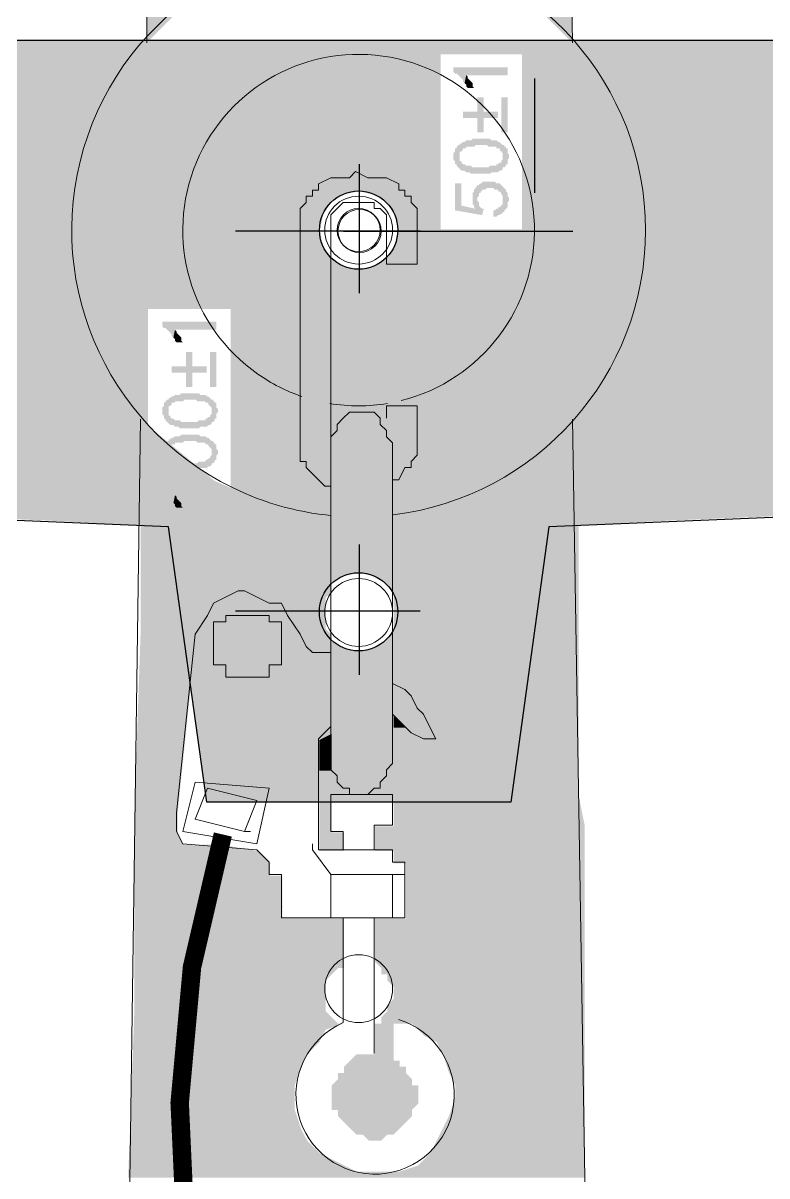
# Model space of a CAD drawing. Header units: millimetres. Extents: x 3949 to 6037, y -1956 to 1273.
# Drawn here: x 4833.43 to 4839.31, y -1426.52 to -1417.4 of the extents above; entities that cross this region are included whole.
import ezdxf

# ---------------------------------------------------------------- set-up
doc = ezdxf.new("R2010")
doc.units = ezdxf.units.MM
doc.layers.add('PADRÃO DE ENTRADA', color=7, linetype='Continuous', lineweight=0)

msp = doc.modelspace()

# ---------------------------------------------------------------- hatches: boundary and pattern name
at = {"layer": 'PADRÃO DE ENTRADA', "transparency": 33554559}
for points in [[(4836.8328, -1417.7482), (4836.8328, -1417.786), (4836.8454, -1417.7986), (4836.858, -1417.7986), (4836.8706, -1417.8112), (4836.8706, -1417.8112), (4836.8832, -1417.8237), (4836.8958, -1417.8363), (4836.8958, -1417.8363), (4836.9084, -1417.8489), (4836.9084, -1417.8615), (4836.921, -1417.8741), (4836.921, -1417.8741), (4836.9336, -1417.8112), (4837.2609, -1417.8112), (4837.2609, -1417.7482)], [(4836.921, -1417.8741), (4836.9336, -1417.8867), (4836.9336, -1417.8993), (4836.9462, -1417.9119), (4836.9965, -1417.9119), (4836.9965, -1417.9119), (4836.9839, -1417.8993), (4836.9839, -1417.8741), (4836.9713, -1417.8615), (4836.9713, -1417.8615), (4836.9588, -1417.8489), (4836.9588, -1417.8489), (4836.9462, -1417.8363), (4836.9462, -1417.8237), (4836.9336, -1417.8112), (4836.9336, -1417.8112)], [(4836.9084, -1418.1007), (4836.9084, -1418.1511), (4837.0217, -1418.1511), (4837.0217, -1418.2644), (4837.0721, -1418.2644), (4837.0721, -1418.1511), (4837.1854, -1418.1511), (4837.1854, -1418.1007), (4837.0721, -1418.1007), (4837.0721, -1417.9874), (4837.0217, -1417.9874), (4837.0217, -1418.1007)], [(4836.8328, -1418.4533), (4836.8328, -1418.4784), (4836.8454, -1418.491), (4836.8454, -1418.5162), (4836.858, -1418.5162), (4836.858, -1418.5288), (4836.8706, -1418.5414), (4836.8832, -1418.554), (4836.8832, -1418.4155), (4836.8958, -1418.4155), (4836.9084, -1418.4029), (4836.9084, -1418.3903), (4836.9336, -1418.3903), (4836.9336, -1418.3777), (4836.9965, -1418.3777), (4837.0091, -1418.3651), (4837.0972, -1418.3651), (4837.1098, -1418.3777), (4837.1728, -1418.3777), (4837.1728, -1418.3903), (4837.1854, -1418.3903), (4837.198, -1418.3903), (4837.198, -1418.4029), (4837.2106, -1418.4155), (4837.2231, -1418.4281), (4837.2231, -1418.4533), (4837.2231, -1418.3651), (4837.2106, -1418.3525), (4837.2106, -1418.3525), (4837.198, -1418.3399), (4837.1854, -1418.3399), (4837.1728, -1418.3274), (4837.135, -1418.3274), (4837.135, -1418.3274), (4837.1224, -1418.3148), (4837.0469, -1418.3148), (4836.9839, -1418.3148), (4836.9713, -1418.3274), (4836.9462, -1418.3274), (4836.9336, -1418.3274), (4836.921, -1418.3399), (4836.9084, -1418.3399), (4836.8958, -1418.3525), (4836.8832, -1418.3525), (4836.8832, -1418.3651), (4836.8706, -1418.3651), (4836.858, -1418.3777), (4836.858, -1418.3903), (4836.8454, -1418.3903), (4836.8454, -1418.4155), (4836.8328, -1418.4281), (4836.8328, -1418.4407)], [(4836.8832, -1418.554), (4836.8832, -1418.554), (4836.8958, -1418.5666), (4836.921, -1418.5666), (4836.9336, -1418.5792), (4836.9588, -1418.5792), (4836.9588, -1418.5792), (4836.9713, -1418.5918), (4837.1224, -1418.5918), (4837.135, -1418.5792), (4837.1854, -1418.5792), (4837.198, -1418.5666), (4837.2106, -1418.5666), (4837.2231, -1418.554), (4837.2231, -1418.5414), (4837.2357, -1418.5414), (4837.2483, -1418.5288), (4837.2483, -1418.5162), (4837.2609, -1418.5162), (4837.2609, -1418.4784), (4837.2735, -1418.4659), (4837.2735, -1418.4407), (4837.2609, -1418.4281), (4837.2609, -1418.3903), (4837.2483, -1418.3903), (4837.2483, -1418.3777), (4837.2357, -1418.3777), (4837.2357, -1418.3651), (4837.2231, -1418.3651), (4837.2231, -1418.4784), (4837.2106, -1418.491), (4837.2106, -1418.5036), (4837.198, -1418.5036), (4837.1854, -1418.5162), (4837.1728, -1418.5162), (4837.1728, -1418.5288), (4837.1224, -1418.5288), (4837.1098, -1418.5414), (4837.0469, -1418.5414), (4836.9839, -1418.5414), (4836.9713, -1418.5288), (4836.9462, -1418.5288), (4836.9336, -1418.5288), (4836.921, -1418.5162), (4836.9084, -1418.5162), (4836.8958, -1418.5036), (4836.8958, -1418.491), (4836.8832, -1418.491), (4836.8832, -1418.4533)], [(4836.8454, -1418.6673), (4836.8454, -1418.8813), (4837.0595, -1418.9191), (4837.0721, -1418.8687), (4837.0595, -1418.8687), (4837.0469, -1418.8562), (4837.0469, -1418.8562), (4837.0343, -1418.8436), (4837.0343, -1418.8184), (4837.0217, -1418.8058), (4837.0217, -1418.6925), (4837.0091, -1418.6925), (4837.0091, -1418.8687), (4836.8958, -1418.8436), (4836.8958, -1418.6673)], [(4836.9839, -1418.7806), (4836.9839, -1418.831), (4836.9965, -1418.8436), (4836.9965, -1418.8562), (4837.0091, -1418.8687), (4837.0091, -1418.6925), (4837.0091, -1418.7051), (4836.9965, -1418.7177), (4836.9965, -1418.7302), (4836.9839, -1418.7428), (4836.9839, -1418.768)], [(4837.0217, -1418.6925), (4837.0217, -1418.7932), (4837.0217, -1418.7806), (4837.0343, -1418.768), (4837.0343, -1418.7428), (4837.0469, -1418.7428), (4837.0469, -1418.7302), (4837.0595, -1418.7302), (4837.0595, -1418.7177), (4837.0847, -1418.7177), (4837.0972, -1418.7051), (4837.1224, -1418.7051), (4837.1476, -1418.7051), (4837.1602, -1418.7177), (4837.1854, -1418.7177), (4837.1854, -1418.7302), (4837.198, -1418.7302), (4837.198, -1418.7302), (4837.2106, -1418.7428), (4837.2106, -1418.7554), (4837.2231, -1418.768), (4837.2231, -1418.7932), (4837.2231, -1418.6925), (4837.2106, -1418.6799), (4837.2106, -1418.6799), (4837.198, -1418.6673), (4837.1728, -1418.6673), (4837.1602, -1418.6547), (4837.1476, -1418.6547), (4837.0595, -1418.6547), (4837.0595, -1418.6673), (4837.0469, -1418.6673), (4837.0343, -1418.6799), (4837.0217, -1418.6799)], [(4837.1476, -1418.8813), (4837.1476, -1418.9317), (4837.1728, -1418.9317), (4837.1728, -1418.9317), (4837.1854, -1418.9191), (4837.198, -1418.9191), (4837.2106, -1418.9065), (4837.2231, -1418.9065), (4837.2231, -1418.8939), (4837.2357, -1418.8939), (4837.2357, -1418.8813), (4837.2483, -1418.8687), (4837.2483, -1418.8687), (4837.2609, -1418.8562), (4837.2609, -1418.8184), (4837.2735, -1418.8058), (4837.2735, -1418.7806), (4837.2609, -1418.768), (4837.2609, -1418.7428), (4837.2483, -1418.7302), (4837.2483, -1418.7177), (4837.2357, -1418.7051), (4837.2357, -1418.7051), (4837.2231, -1418.6925), (4837.2231, -1418.831), (4837.2106, -1418.8436), (4837.2106, -1418.8436), (4837.198, -1418.8562), (4837.1854, -1418.8562), (4837.1854, -1418.8687), (4837.1728, -1418.8687), (4837.1602, -1418.8813)], [(4834.5288, -1419.7627), (4834.5288, -1419.8004), (4834.5414, -1419.813), (4834.554, -1419.813), (4834.5666, -1419.8256), (4834.5666, -1419.8256), (4834.5792, -1419.8382), (4834.5918, -1419.8508), (4834.5918, -1419.8508), (4834.6044, -1419.8634), (4834.6044, -1419.876), (4834.617, -1419.8886), (4834.617, -1419.8886), (4834.6295, -1419.8256), (4834.9569, -1419.8256), (4834.9569, -1419.7627)], [(4834.617, -1419.8886), (4834.6295, -1419.9011), (4834.6295, -1419.9137), (4834.6421, -1419.9263), (4834.6925, -1419.9263), (4834.6925, -1419.9263), (4834.6799, -1419.9137), (4834.6799, -1419.8886), (4834.6673, -1419.876), (4834.6673, -1419.876), (4834.6547, -1419.8634), (4834.6547, -1419.8634), (4834.6421, -1419.8508), (4834.6421, -1419.8382), (4834.6295, -1419.8256), (4834.6295, -1419.8256)], [(4834.6044, -1420.1152), (4834.6044, -1420.1655), (4834.7177, -1420.1655), (4834.7177, -1420.2789), (4834.768, -1420.2789), (4834.768, -1420.1655), (4834.8813, -1420.1655), (4834.8813, -1420.1152), (4834.768, -1420.1152), (4834.768, -1420.0019), (4834.7177, -1420.0019), (4834.7177, -1420.1152)], [(4834.5288, -1420.4677), (4834.5288, -1420.4929), (4834.5414, -1420.5055), (4834.5414, -1420.5307), (4834.554, -1420.5307), (4834.554, -1420.5433), (4834.5666, -1420.5558), (4834.5792, -1420.5684), (4834.5792, -1420.4299), (4834.5918, -1420.4299), (4834.6044, -1420.4174), (4834.6044, -1420.4048), (4834.6295, -1420.4048), (4834.6295, -1420.3922), (4834.6925, -1420.3922), (4834.7051, -1420.3796), (4834.7932, -1420.3796), (4834.8058, -1420.3922), (4834.8688, -1420.3922), (4834.8688, -1420.4048), (4834.8813, -1420.4048), (4834.8939, -1420.4048), (4834.8939, -1420.4174), (4834.9065, -1420.4299), (4834.9191, -1420.4425), (4834.9191, -1420.4677), (4834.9191, -1420.3796), (4834.9065, -1420.367), (4834.9065, -1420.367), (4834.8939, -1420.3544), (4834.8813, -1420.3544), (4834.8688, -1420.3418), (4834.831, -1420.3418), (4834.831, -1420.3418), (4834.8184, -1420.3292), (4834.7429, -1420.3292), (4834.6799, -1420.3292), (4834.6673, -1420.3418), (4834.6421, -1420.3418), (4834.6295, -1420.3418), (4834.617, -1420.3544), (4834.6044, -1420.3544), (4834.5918, -1420.367), (4834.5792, -1420.367), (4834.5792, -1420.3796), (4834.5666, -1420.3796), (4834.554, -1420.3922), (4834.554, -1420.4048), (4834.5414, -1420.4048), (4834.5414, -1420.4299), (4834.5288, -1420.4425), (4834.5288, -1420.4551)], [(4834.5792, -1420.5684), (4834.5792, -1420.5684), (4834.5918, -1420.581), (4834.617, -1420.581), (4834.6295, -1420.5936), (4834.6547, -1420.5936), (4834.6547, -1420.5936), (4834.6673, -1420.6062), (4834.8184, -1420.6062), (4834.831, -1420.5936), (4834.8813, -1420.5936), (4834.8939, -1420.581), (4834.9065, -1420.581), (4834.9191, -1420.5684), (4834.9191, -1420.5558), (4834.9317, -1420.5558), (4834.9443, -1420.5433), (4834.9443, -1420.5307), (4834.9569, -1420.5307), (4834.9569, -1420.4929), (4834.9695, -1420.4803), (4834.9695, -1420.4551), (4834.9569, -1420.4425), (4834.9569, -1420.4048), (4834.9443, -1420.4048), (4834.9443, -1420.3922), (4834.9317, -1420.3922), (4834.9317, -1420.3796), (4834.9191, -1420.3796), (4834.9191, -1420.4929), (4834.9065, -1420.5055), (4834.9065, -1420.5181), (4834.8939, -1420.5181), (4834.8813, -1420.5307), (4834.8688, -1420.5307), (4834.8688, -1420.5433), (4834.8184, -1420.5433), (4834.8058, -1420.5558), (4834.7429, -1420.5558), (4834.6799, -1420.5558), (4834.6673, -1420.5433), (4834.6421, -1420.5433), (4834.6295, -1420.5433), (4834.617, -1420.5307), (4834.6044, -1420.5307), (4834.5918, -1420.5181), (4834.5918, -1420.5055), (4834.5792, -1420.5055), (4834.5792, -1420.4677)], [(4834.5288, -1420.7951), (4834.5288, -1420.8202), (4834.5414, -1420.8328), (4834.5414, -1420.858), (4834.554, -1420.858), (4834.554, -1420.8706), (4834.5666, -1420.8832), (4834.5792, -1420.8958), (4834.5792, -1420.7573), (4834.5918, -1420.7573), (4834.6044, -1420.7447), (4834.6044, -1420.7321), (4834.6295, -1420.7321), (4834.6295, -1420.7195), (4834.6925, -1420.7195), (4834.7051, -1420.7069), (4834.7932, -1420.7069), (4834.8058, -1420.7195), (4834.8688, -1420.7195), (4834.8688, -1420.7321), (4834.8813, -1420.7321), (4834.8939, -1420.7321), (4834.8939, -1420.7447), (4834.9065, -1420.7573), (4834.9191, -1420.7699), (4834.9191, -1420.7951), (4834.9191, -1420.7069), (4834.9065, -1420.6943), (4834.9065, -1420.6943), (4834.8939, -1420.6817), (4834.8813, -1420.6817), (4834.8688, -1420.6692), (4834.831, -1420.6692), (4834.831, -1420.6692), (4834.8184, -1420.6566), (4834.7429, -1420.6566), (4834.6799, -1420.6566), (4834.6673, -1420.6692), (4834.6421, -1420.6692), (4834.6295, -1420.6692), (4834.617, -1420.6817), (4834.6044, -1420.6817), (4834.5918, -1420.6943), (4834.5792, -1420.6943), (4834.5792, -1420.7069), (4834.5666, -1420.7069), (4834.554, -1420.7195), (4834.554, -1420.7321), (4834.5414, -1420.7321), (4834.5414, -1420.7573), (4834.5288, -1420.7699), (4834.5288, -1420.7825)], [(4834.5792, -1420.8958), (4834.5792, -1420.8958), (4834.5918, -1420.9084), (4834.617, -1420.9084), (4834.6295, -1420.921), (4834.6547, -1420.921), (4834.6547, -1420.921), (4834.6673, -1420.9336), (4834.8184, -1420.9336), (4834.831, -1420.921), (4834.8813, -1420.921), (4834.8939, -1420.9084), (4834.9065, -1420.9084), (4834.9191, -1420.8958), (4834.9191, -1420.8832), (4834.9317, -1420.8832), (4834.9443, -1420.8706), (4834.9443, -1420.858), (4834.9569, -1420.858), (4834.9569, -1420.8202), (4834.9695, -1420.8077), (4834.9695, -1420.7825), (4834.9569, -1420.7699), (4834.9569, -1420.7321), (4834.9443, -1420.7321), (4834.9443, -1420.7195), (4834.9317, -1420.7195), (4834.9317, -1420.7069), (4834.9191, -1420.7069), (4834.9191, -1420.8202), (4834.9065, -1420.8328), (4834.9065, -1420.8454), (4834.8939, -1420.8454), (4834.8813, -1420.858), (4834.8688, -1420.858), (4834.8688, -1420.8706), (4834.8184, -1420.8706), (4834.8058, -1420.8832), (4834.7429, -1420.8832), (4834.6799, -1420.8832), (4834.6673, -1420.8706), (4834.6421, -1420.8706), (4834.6295, -1420.8706), (4834.617, -1420.858), (4834.6044, -1420.858), (4834.5918, -1420.8454), (4834.5918, -1420.8328), (4834.5792, -1420.8328), (4834.5792, -1420.7951)], [(4834.5288, -1421.072), (4834.5288, -1421.1098), (4834.5414, -1421.1224), (4834.554, -1421.1224), (4834.5666, -1421.135), (4834.5666, -1421.135), (4834.5792, -1421.1476), (4834.5918, -1421.1602), (4834.5918, -1421.1602), (4834.6044, -1421.1728), (4834.6044, -1421.1854), (4834.617, -1421.198), (4834.617, -1421.198), (4834.6295, -1421.135), (4834.9569, -1421.135), (4834.9569, -1421.072)], [(4834.617, -1421.198), (4834.6295, -1421.2105), (4834.6295, -1421.2231), (4834.6421, -1421.2357), (4834.6925, -1421.2357), (4834.6925, -1421.2357), (4834.6799, -1421.2231), (4834.6799, -1421.198), (4834.6673, -1421.1854), (4834.6673, -1421.1854), (4834.6547, -1421.1728), (4834.6547, -1421.1728), (4834.6421, -1421.1602), (4834.6421, -1421.1476), (4834.6295, -1421.135), (4834.6295, -1421.135)]]:
    msp.add_hatch(color=256, dxfattribs=at).paths.add_polyline_path(points)

# ---------------------------------------------------------------- linework, layer by layer
at = {"layer": 'PADRÃO DE ENTRADA', "lineweight": 5}
for points in [[(4834.4057, -1417.556), (4834.4057, -1414.5291), (4837.7255, -1414.5291), (4837.7743, -1417.556)], [(4835.8628, -1420.7706), (4835.8628, -1418.9154), (4835.9116, -1418.8666), (4835.9604, -1418.8178), (4836.0092, -1418.8178), (4836.0581, -1418.8178), (4836.1069, -1418.8178), (4836.1557, -1418.8178), (4836.2045, -1418.8178), (4836.2045, -1418.8666), (4836.2533, -1418.8666), (4836.3022, -1418.9154), (4836.3022, -1418.9642), (4836.3022, -1419.306), (4836.5463, -1419.306), (4836.5463, -1418.9154), (4836.5463, -1418.8666), (4836.4974, -1418.8178), (4836.4974, -1418.7689), (4836.4486, -1418.7689), (4836.4486, -1418.7201), (4836.3998, -1418.7201), (4836.3998, -1418.6713), (4836.3022, -1418.6225), (4836.2533, -1418.6225), (4836.1557, -1418.6225), (4836.0581, -1418.5737), (4836.0092, -1418.6225), (4835.9116, -1418.6225), (4835.8628, -1418.6225), (4835.7651, -1418.6713), (4835.7651, -1418.7201), (4835.7163, -1418.7201), (4835.7163, -1418.7689), (4835.6675, -1418.7689), (4835.6675, -1418.8178), (4835.6187, -1418.8666), (4835.6187, -1418.9154), (4835.6187, -1420.7706), (4835.6187, -1420.8194), (4835.6187, -1420.8682), (4835.6675, -1420.8682), (4835.6675, -1420.917), (4835.7163, -1420.9659), (4835.7651, -1421.0147), (4835.814, -1421.0635), (4835.8628, -1421.0635)], [(4836.351, -1421.0147), (4836.3998, -1421.0147), (4836.4486, -1420.917), (4836.4974, -1420.917), (4836.4974, -1420.8682), (4836.5463, -1420.8194), (4836.5463, -1420.7706), (4836.5463, -1420.4288), (4836.3022, -1420.4288), (4836.3022, -1420.5265)], [(4834.3569, -1420.534), (4834.0151, -1444.8466), (4833.8199, -1473.9925)], [(4837.7743, -1420.534), (4838.0184, -1435.4731), (4838.5555, -1474.1877), (4838.6043, -1477.3122)], [(4835.8628, -1422.3817), (4835.7651, -1422.3817), (4835.7163, -1422.3817), (4835.6675, -1422.3328), (4835.6187, -1422.2352), (4835.521, -1422.0887), (4835.4722, -1421.9911), (4835.3746, -1421.9911), (4835.1793, -1421.8935), (4835.1305, -1421.8935), (4834.9352, -1421.9911), (4834.8864, -1422.0887), (4834.7887, -1422.2352), (4834.6423, -1423.651), (4834.6423, -1423.6998), (4834.6423, -1423.7974), (4834.6911, -1423.8951), (4835.2769, -1423.9439), (4835.3746, -1424.0416), (4835.3746, -1424.1392), (4835.4722, -1424.1392), (4835.4722, -1424.3833), (4835.4722, -1424.4809), (4835.521, -1424.4809), (4836.2533, -1424.4809), (4836.351, -1424.4809), (4836.4486, -1424.4809), (4836.4486, -1424.3833), (4836.4486, -1424.2857), (4836.4486, -1424.1392), (4836.4486, -1424.0416), (4836.351, -1424.0416), (4836.351, -1423.9439), (4835.8628, -1423.9439), (4835.7651, -1423.9439), (4835.7651, -1423.8951), (4835.7651, -1423.2116), (4835.7651, -1423.1628), (4835.7651, -1423.0651), (4835.8628, -1422.9675)], [(4835.4722, -1422.2352), (4835.4722, -1422.2352)], [(4835.4722, -1422.2352), (4835.4722, -1422.2352)], [(4835.4722, -1422.3817), (4835.4722, -1422.3817)], [(4835.4722, -1422.3817), (4835.4722, -1422.3817)], [(4836.351, -1422.8699), (4836.4486, -1422.9675), (4836.4974, -1423.0163), (4836.5951, -1423.0651), (4836.6927, -1423.0651), (4836.6439, -1422.9675), (4836.5951, -1422.8699), (4836.5463, -1422.821), (4836.4974, -1422.7234), (4836.4486, -1422.6746), (4836.351, -1422.6258)], [(4835.2769, -1423.5533), (4835.2769, -1423.5533)], [(4836.2045, -1423.9439), (4836.2045, -1423.7486), (4836.351, -1423.7486), (4836.351, -1423.5045), (4835.8628, -1423.5045), (4835.8628, -1423.7974), (4835.9604, -1423.7974), (4835.9604, -1423.9439)], [(4835.2281, -1423.7974), (4835.1793, -1423.7974), (4835.2281, -1423.7974)], [(4834.6911, -1423.8951), (4834.6911, -1423.8951)], [(4834.6911, -1423.8951), (4834.6911, -1423.8951)], [(4834.6986, -1423.9026), (4834.6986, -1423.9026)], [(4834.6986, -1423.9026), (4834.6986, -1423.9026)], [(4836.4486, -1424.1392), (4835.8628, -1424.1392), (4835.7163, -1423.9439), (4835.7163, -1423.8951)], [(4835.2769, -1423.9439), (4835.2769, -1423.9439)], [(4835.2769, -1423.9439), (4835.2769, -1423.9439)], [(4835.2845, -1423.9515), (4835.2845, -1423.9515)], [(4835.2845, -1423.9515), (4835.2845, -1423.9515)], [(4835.3746, -1424.0416), (4835.3746, -1424.0416)], [(4835.3746, -1424.0416), (4835.3746, -1424.0416)], [(4835.3821, -1424.0491), (4835.3821, -1424.0491)], [(4835.3821, -1424.0491), (4835.3821, -1424.0491)], [(4835.8628, -1424.1392), (4835.8628, -1424.4809)], [(4836.351, -1424.1392), (4836.351, -1424.4809)], [(4835.4722, -1424.3833), (4835.4722, -1424.3833)], [(4835.4722, -1424.3833), (4835.4722, -1424.3833)], [(4835.4798, -1424.3908), (4835.4798, -1424.3908)], [(4835.4798, -1424.3908), (4835.4798, -1424.3908)], [(4836.2045, -1424.4809), (4836.2045, -1425.555)]]:
    msp.add_lwpolyline(points, dxfattribs=at)
for points in [[(4836.3547, -1421.2912, 8.263983), (4835.2797, -1421.1609, 0.06579), (4835.8591, -1421.2966)], [(4836.4196, -1420.3874, 4.610835), (4835.286, -1420.1783, 0.070099), (4835.6322, -1420.354)], [(4835.9604, -1424.4809), (4835.9604, -1425.3109, 5.545079), (4836.3972, -1425.2857)]]:
    msp.add_lwpolyline(points, format="xyb", dxfattribs=at)
at = {"layer": 'PADRÃO DE ENTRADA', "lineweight": 25}
for points in [[(4807.447, -1417.5342), (4864.7204, -1417.5342), (4864.7204, -1420.2537), (4837.5883, -1421.3868), (4837.2861, -1423.5649), (4834.8813, -1423.5649), (4834.5792, -1421.3868), (4807.447, -1420.2537)], [(4836.0522, -1417.5342), (4837.7771, -1417.5342)], [(4837.475, -1417.8363), (4837.475, -1418.7428)], [(4836.09, -1419.536), (4836.09, -1418.5162)], [(4835.9138, -1419.045), (4835.108, -1419.045)], [(4836.5685, -1419.045), (4835.599, -1419.045)], [(4835.9641, -1419.045), (4837.7771, -1419.045)], [(4836.09, -1422.5577), (4836.09, -1421.5253)], [(4835.7879, -1422.0541), (4835.108, -1422.0541)], [(4836.5685, -1422.0541), (4835.599, -1422.0541)]]:
    msp.add_lwpolyline(points, dxfattribs=at)
at = {"layer": 'PADRÃO DE ENTRADA', "lineweight": 5}
for points in [[(4836.1069, -1420.4777), (4836.0581, -1420.4777), (4836.0092, -1420.4777), (4835.9604, -1420.5265), (4835.9116, -1420.5753), (4835.9116, -1420.6241), (4835.8628, -1420.6729), (4835.8628, -1420.7218), (4835.8628, -1420.7706), (4835.8628, -1423.2116), (4835.8628, -1423.2604), (4835.8628, -1423.3092), (4835.9116, -1423.3581), (4835.9116, -1423.4069), (4835.9604, -1423.4557), (4836.0092, -1423.4557), (4836.0092, -1423.5045), (4836.0581, -1423.5045), (4836.1069, -1423.5045), (4836.1557, -1423.5045), (4836.2045, -1423.4557), (4836.2533, -1423.4557), (4836.2533, -1423.4069), (4836.3022, -1423.3581), (4836.3022, -1423.3092), (4836.351, -1423.2604), (4836.351, -1423.2116), (4836.351, -1420.7706), (4836.351, -1420.7218), (4836.3022, -1420.6729), (4836.3022, -1420.6241), (4836.2533, -1420.5753), (4836.2533, -1420.5265), (4836.2045, -1420.4777), (4836.1557, -1420.4777)], [(4835.1793, -1422.0887), (4835.2769, -1422.0887), (4835.3746, -1422.0887), (4835.3746, -1422.1376), (4835.4722, -1422.1376), (4835.4722, -1422.2352), (4835.4722, -1422.3328), (4835.4722, -1422.3817), (4835.4722, -1422.4793), (4835.3746, -1422.4793), (4835.3746, -1422.5769), (4835.2769, -1422.5769), (4835.1793, -1422.5769), (4835.1305, -1422.5769), (4835.0328, -1422.5769), (4835.0328, -1422.4793), (4834.9352, -1422.4793), (4834.9352, -1422.3817), (4834.9352, -1422.3328), (4834.9352, -1422.2352), (4834.9352, -1422.1376), (4835.0328, -1422.1376), (4835.0328, -1422.0887), (4835.1305, -1422.0887)], [(4834.7887, -1423.4069), (4835.3746, -1423.4557), (4835.2769, -1423.8951), (4834.6911, -1423.7974)], [(4834.8864, -1423.4557), (4835.2769, -1423.5533), (4835.1793, -1423.7974), (4834.7887, -1423.6998)]]:
    msp.add_lwpolyline(points, close=True, dxfattribs=at)
at = {"layer": 'PADRÃO DE ENTRADA', "color": 1, "lineweight": 0, "const_width": 0.1459}
msp.add_lwpolyline([(4835.0084, -1423.8219), (4834.7643, -1424.8715), (4834.6667, -1425.9456), (4834.7155, -1427.0196), (4834.9596, -1428.0692), (4835.3746, -1429.0457)], dxfattribs=at)
at = {"layer": 'PADRÃO DE ENTRADA', "lineweight": 25}
for centre in [(4836.0825, -1419.0375), (4836.0824, -1422.0591)]:
    msp.add_circle(centre, 0.3098, dxfattribs=at)
at = {"layer": 'PADRÃO DE ENTRADA', "lineweight": 5}
for centre, radius in [((4836.0824, -1419.0374), 0.2685), ((4836.0824, -1419.0374), 0.2685), ((4836.0825, -1419.0375), 0.1709), ((4836.09, -1419.045), 0.1709), ((4836.0824, -1422.0643), 0.2685), ((4836.0824, -1422.0643), 0.2685), ((4836.0824, -1425.0423), 0.2685), ((4836.0824, -1425.0423), 0.2685), ((4836.0824, -1425.0423), 0.2685)]:
    msp.add_circle(centre, radius, dxfattribs=at)
msp.add_arc((4836.0825, -1419.0364), 1.3924, 260.55069, 279.44931, dxfattribs=at)
at = {"layer": 'PADRÃO DE ENTRADA', "color": 8}
for points in [[(4834.4057, -1417.2631), (4834.6986, -1417.2631), (4834.4057, -1417.556)], [(4837.4814, -1417.2631), (4837.7743, -1417.2631), (4837.7743, -1417.556)], [(4834.3569, -1421.3152), (4835.8703, -1421.901), (4834.3569, -1421.901)], [(4837.8231, -1421.3152), (4836.3585, -1421.3152), (4837.8231, -1422.6333)], [(4836.3585, -1421.3152), (4837.8231, -1422.6333), (4836.3585, -1422.6333)], [(4835.138, -1421.901), (4834.3569, -1421.901), (4834.9427, -1421.9986)], [(4834.3569, -1421.901), (4834.9427, -1421.9986), (4834.3569, -1421.9986)], [(4834.9427, -1421.9986), (4834.3569, -1421.9986), (4834.8939, -1422.0963)], [(4834.3569, -1421.9986), (4834.8939, -1422.0963), (4834.3569, -1422.0963)], [(4834.8939, -1422.0963), (4834.3569, -1422.0963), (4834.7963, -1422.2427)], [(4834.3569, -1422.0963), (4834.7963, -1422.2427), (4834.3569, -1422.2427)], [(4834.3569, -1422.2427), (4834.6498, -1423.6585), (4834.3081, -1423.6585)], [(4834.7963, -1422.2427), (4834.3569, -1422.2427), (4834.6498, -1423.6585)], [(4836.3585, -1422.6333), (4837.8231, -1422.6333), (4837.8231, -1422.6333)], [(4837.8231, -1422.6333), (4836.3585, -1422.6333), (4837.8231, -1422.6821)], [(4836.3585, -1422.6333), (4837.8231, -1422.6821), (4836.4562, -1422.6821)], [(4837.8231, -1422.6821), (4836.4562, -1422.6821), (4837.8231, -1422.731)], [(4836.4562, -1422.6821), (4837.8231, -1422.731), (4836.505, -1422.731)], [(4837.8231, -1422.731), (4836.505, -1422.731), (4837.8231, -1422.8286)], [(4836.505, -1422.731), (4837.8231, -1422.8286), (4836.5538, -1422.8286)], [(4837.8231, -1422.8286), (4836.5538, -1422.8286), (4837.8231, -1422.8774)], [(4836.5538, -1422.8286), (4837.8231, -1422.8774), (4836.6026, -1422.8774)], [(4837.8231, -1422.8774), (4836.6026, -1422.8774), (4837.8231, -1422.9751)], [(4836.6026, -1422.8774), (4837.8231, -1422.9751), (4836.6515, -1422.9751)], [(4837.8231, -1422.9751), (4836.6515, -1422.9751), (4837.8231, -1423.0727)], [(4836.6515, -1422.9751), (4837.8231, -1423.0727), (4836.7003, -1423.0727)], [(4837.8231, -1423.0727), (4836.3585, -1423.0727), (4837.8231, -1423.2192)], [(4836.3585, -1423.0727), (4837.8231, -1423.2192), (4836.3585, -1423.2192)], [(4837.8231, -1423.2192), (4836.3585, -1423.2192), (4837.8231, -1423.3168)], [(4836.3585, -1423.2192), (4837.8231, -1423.3168), (4836.3585, -1423.3168)], [(4836.3097, -1423.3656), (4837.8231, -1423.4633), (4836.2609, -1423.4633)], [(4836.3585, -1423.3168), (4837.8231, -1423.3656), (4836.3097, -1423.3656)], [(4837.8231, -1423.3656), (4836.3097, -1423.3656), (4837.8231, -1423.4633)], [(4837.8231, -1423.3168), (4836.3585, -1423.3168), (4837.8231, -1423.3656)], [(4836.2609, -1423.4633), (4837.8231, -1423.5121), (4836.1633, -1423.5121)], [(4837.8231, -1423.4633), (4836.2609, -1423.4633), (4837.8231, -1423.5121)], [(4835.7727, -1423.5121), (4837.8231, -1423.5121), (4837.8231, -1423.5121)], [(4837.8231, -1423.5121), (4837.8231, -1423.5121), (4835.7727, -1423.5121)], [(4836.1633, -1423.5121), (4837.8231, -1423.5121), (4836.1144, -1423.5121)], [(4837.8231, -1423.5121), (4836.3585, -1423.5121), (4837.872, -1423.7562)], [(4836.3585, -1423.5121), (4837.872, -1423.7562), (4836.3585, -1423.7562)], [(4834.6498, -1423.6585), (4834.3081, -1423.6585), (4834.6498, -1423.7074)], [(4834.3081, -1423.6585), (4834.6498, -1423.7074), (4834.3081, -1423.7074)], [(4834.6498, -1423.7074), (4834.3081, -1423.7074), (4834.6498, -1423.805)], [(4834.3081, -1423.7074), (4834.6498, -1423.805), (4834.3081, -1423.805)], [(4834.6498, -1423.805), (4834.3081, -1423.805), (4834.6986, -1423.9026)], [(4834.3081, -1423.805), (4834.6986, -1423.9026), (4834.3081, -1423.9026)], [(4837.872, -1423.7562), (4836.2121, -1423.7562), (4837.872, -1423.9515)], [(4836.2121, -1423.7562), (4837.872, -1423.9515), (4836.2121, -1423.9515)], [(4834.9916, -1423.9026), (4834.9916, -1423.9026), (4834.3081, -1423.9026)], [(4834.9916, -1423.9026), (4834.3081, -1423.9026), (4834.6986, -1423.9026)], [(4834.9916, -1423.9026), (4834.3081, -1423.9026), (4834.9916, -1423.9515)], [(4834.3081, -1423.9026), (4834.9916, -1423.9515), (4834.3081, -1423.9515)], [(4834.9916, -1423.9515), (4834.3081, -1423.9515), (4834.6986, -1425.2208)], [(4834.3081, -1423.9515), (4834.6986, -1425.2208), (4834.3081, -1425.2208)], [(4834.9916, -1423.9515), (4835.3821, -1424.0491), (4834.9427, -1424.0491)], [(4835.2845, -1423.9515), (4834.9916, -1423.9515), (4835.3821, -1424.0491)], [(4837.872, -1423.9515), (4836.3585, -1423.9515), (4837.872, -1424.0491)], [(4836.3585, -1423.9515), (4837.872, -1424.0491), (4836.3585, -1424.0491)], [(4835.3821, -1424.0491), (4834.9427, -1424.0491), (4835.3821, -1424.1467)], [(4834.9427, -1424.0491), (4835.3821, -1424.1467), (4834.9427, -1424.1467)], [(4837.872, -1424.0491), (4836.4562, -1424.0491), (4837.872, -1424.1467)], [(4836.4562, -1424.0491), (4837.872, -1424.1467), (4836.4562, -1424.1467)], [(4834.9427, -1424.1467), (4835.4798, -1424.3908), (4834.8939, -1424.3908)], [(4835.4798, -1424.1467), (4834.9427, -1424.1467), (4835.4798, -1424.3908)], [(4837.872, -1424.1467), (4836.4562, -1424.1467), (4837.872, -1424.2932)], [(4836.4562, -1424.1467), (4837.872, -1424.2932), (4836.4562, -1424.2932)], [(4837.872, -1424.2932), (4836.4562, -1424.2932), (4837.872, -1424.3908)], [(4836.4562, -1424.2932), (4837.872, -1424.3908), (4836.4562, -1424.3908)], [(4834.8939, -1424.3908), (4835.4798, -1424.4885), (4834.8451, -1424.4885)], [(4835.4798, -1424.3908), (4834.8939, -1424.3908), (4835.4798, -1424.4885)], [(4837.872, -1424.3908), (4836.4562, -1424.3908), (4837.872, -1424.4885)], [(4836.4562, -1424.3908), (4837.872, -1424.4885), (4836.4562, -1424.4885)], [(4834.8451, -1424.4885), (4835.968, -1424.8791), (4834.7963, -1424.8791)], [(4835.968, -1424.4885), (4834.8451, -1424.4885), (4835.968, -1424.8791)], [(4837.872, -1424.4885), (4836.2121, -1424.4885), (4837.872, -1424.8302)], [(4836.2121, -1424.4885), (4837.872, -1424.8302), (4836.2121, -1424.8302)], [(4837.872, -1424.8302), (4836.2121, -1424.8302), (4837.872, -1424.8791)], [(4836.2121, -1424.8302), (4837.872, -1424.8791), (4836.2609, -1424.8791)], [(4834.7963, -1424.9279), (4835.8215, -1424.9767), (4834.7475, -1424.9767)], [(4835.9191, -1424.8791), (4835.9191, -1424.8791), (4834.7963, -1424.8791)], [(4835.9191, -1424.8791), (4834.7963, -1424.8791), (4835.968, -1424.8791)], [(4835.9191, -1424.8791), (4834.7963, -1424.8791), (4835.8703, -1424.9279)], [(4834.7963, -1424.8791), (4835.8703, -1424.9279), (4834.7963, -1424.9279)], [(4835.8703, -1424.9279), (4834.7963, -1424.9279), (4835.8215, -1424.9767)], [(4837.872, -1424.8791), (4836.2609, -1424.8791), (4837.872, -1424.9279)], [(4836.2609, -1424.8791), (4837.872, -1424.9279), (4836.2609, -1424.9279)], [(4836.2609, -1424.9279), (4837.872, -1424.9279), (4836.3097, -1424.9279)], [(4837.872, -1424.9279), (4836.3097, -1424.9279), (4837.872, -1424.9767)], [(4836.3097, -1424.9279), (4837.872, -1424.9767), (4836.3097, -1424.9767)], [(4834.7475, -1424.9767), (4835.8215, -1424.9767), (4835.8215, -1424.9767)], [(4835.8215, -1424.9767), (4835.8215, -1424.9767), (4834.7475, -1424.9767)], [(4835.8215, -1424.9767), (4834.7475, -1424.9767), (4835.8215, -1425.0255)], [(4834.7475, -1424.9767), (4835.8215, -1425.0255), (4834.7475, -1425.0255)], [(4835.8215, -1425.0255), (4834.7475, -1425.0255), (4835.8215, -1425.0743)], [(4834.7475, -1425.0255), (4835.8215, -1425.0743), (4834.7475, -1425.0743)], [(4837.872, -1424.9767), (4836.3097, -1424.9767), (4837.872, -1425.0255)], [(4836.3097, -1424.9767), (4837.872, -1425.0255), (4836.3585, -1425.0255)], [(4837.872, -1425.0255), (4836.3585, -1425.0255), (4837.872, -1425.0743)], [(4836.3585, -1425.0255), (4837.872, -1425.0743), (4836.3585, -1425.0743)], [(4835.8215, -1425.0743), (4834.7475, -1425.0743), (4835.8215, -1425.1232)], [(4834.7475, -1425.0743), (4835.8215, -1425.1232), (4834.7475, -1425.1232)], [(4837.872, -1425.0743), (4836.3585, -1425.0743), (4837.872, -1425.1232)], [(4836.3585, -1425.0743), (4837.872, -1425.1232), (4836.3585, -1425.1232)], [(4834.7475, -1425.1232), (4835.8215, -1425.172), (4834.6986, -1425.172)], [(4835.8215, -1425.172), (4834.6986, -1425.172), (4835.8215, -1425.2208)], [(4834.6986, -1425.172), (4835.8215, -1425.2208), (4834.6986, -1425.2208)], [(4835.8215, -1425.1232), (4834.7475, -1425.1232), (4835.8215, -1425.172)], [(4836.3585, -1425.1232), (4837.872, -1425.172), (4836.3097, -1425.172)], [(4837.872, -1425.172), (4836.3097, -1425.172), (4837.872, -1425.2208)], [(4836.3097, -1425.172), (4837.872, -1425.2208), (4836.3097, -1425.2208)], [(4837.872, -1425.1232), (4836.3585, -1425.1232), (4837.872, -1425.172)], [(4834.3081, -1425.2208), (4834.6986, -1426.539), (4834.2593, -1426.539)], [(4834.3081, -1425.2208), (4834.6986, -1425.2208), (4834.6986, -1425.2208)], [(4834.6986, -1425.2208), (4834.6986, -1425.2208), (4834.3081, -1425.2208)], [(4834.6986, -1425.2208), (4834.3081, -1425.2208), (4834.6986, -1426.539)], [(4834.6986, -1425.2208), (4835.8215, -1425.2208), (4835.8215, -1425.2208)], [(4835.8215, -1425.2208), (4835.8215, -1425.2208), (4834.6986, -1425.2208)], [(4835.8215, -1425.2208), (4834.6986, -1425.2208), (4835.8703, -1425.2696)], [(4834.6986, -1425.2208), (4835.8703, -1425.2696), (4834.6986, -1425.2696)], [(4835.8703, -1425.2696), (4834.6986, -1425.2696), (4835.9191, -1425.3184)], [(4834.6986, -1425.2696), (4835.9191, -1425.3184), (4834.6986, -1425.3184)], [(4836.3097, -1425.2208), (4837.872, -1425.2696), (4836.2609, -1425.2696)], [(4837.872, -1425.2696), (4836.2609, -1425.2696), (4837.872, -1425.3184)], [(4836.2609, -1425.2696), (4837.872, -1425.3184), (4836.2609, -1425.3184)], [(4837.872, -1425.2208), (4836.3097, -1425.2208), (4837.872, -1425.2696)], [(4835.968, -1425.3184), (4835.968, -1425.3184), (4834.6986, -1425.3184)], [(4835.968, -1425.3184), (4834.6986, -1425.3184), (4835.9191, -1425.3184)], [(4835.968, -1425.3184), (4834.6986, -1425.3184), (4835.8215, -1425.3673)], [(4834.6986, -1425.3184), (4835.8215, -1425.3673), (4834.6986, -1425.3673)], [(4835.8215, -1425.3673), (4834.6986, -1425.3673), (4835.7727, -1425.4649)], [(4834.6986, -1425.3673), (4835.7727, -1425.4649), (4834.6986, -1425.4649)], [(4836.3585, -1425.3184), (4837.872, -1425.3184), (4836.505, -1425.3184)], [(4837.872, -1425.3184), (4836.505, -1425.3184), (4837.872, -1425.4161)], [(4836.505, -1425.3184), (4837.872, -1425.4161), (4836.6026, -1425.4161)], [(4835.7727, -1425.4649), (4834.6986, -1425.4649), (4835.675, -1425.5625)], [(4834.6986, -1425.4649), (4835.675, -1425.5625), (4834.6986, -1425.5625)], [(4837.872, -1425.4161), (4836.6026, -1425.4161), (4837.872, -1425.4649)], [(4836.6026, -1425.4161), (4837.872, -1425.4649), (4836.7003, -1425.4649)], [(4837.872, -1425.4649), (4836.7003, -1425.4649), (4837.872, -1425.5625)], [(4836.7003, -1425.4649), (4837.872, -1425.5625), (4836.7491, -1425.5625)], [(4835.675, -1425.5625), (4834.6986, -1425.5625), (4835.6262, -1425.6602)], [(4834.6986, -1425.5625), (4835.6262, -1425.6602), (4834.6986, -1425.6602)], [(4837.872, -1425.5625), (4836.7491, -1425.5625), (4837.872, -1425.709)], [(4836.7491, -1425.5625), (4837.872, -1425.709), (4836.7979, -1425.709)], [(4835.6262, -1425.6602), (4834.6986, -1425.6602), (4835.5774, -1425.8066)], [(4834.6986, -1425.6602), (4835.5774, -1425.8066), (4834.6986, -1425.8066)], [(4837.872, -1425.709), (4836.7979, -1425.709), (4837.872, -1425.8066)], [(4836.7979, -1425.709), (4837.872, -1425.8066), (4836.8467, -1425.8066)], [(4835.5774, -1425.8066), (4834.6986, -1425.8066), (4835.5774, -1425.9043)], [(4834.6986, -1425.8066), (4835.5774, -1425.9043), (4834.6986, -1425.9043)], [(4837.872, -1425.8066), (4836.8467, -1425.8066), (4837.872, -1425.9043)], [(4836.8467, -1425.8066), (4837.872, -1425.9043), (4836.8467, -1425.9043)], [(4835.5774, -1425.9043), (4834.6986, -1425.9043), (4835.5774, -1426.0019)], [(4834.6986, -1425.9043), (4835.5774, -1426.0019), (4834.6986, -1426.0019)], [(4836.8467, -1425.9043), (4837.872, -1426.0507), (4836.7979, -1426.0507)], [(4837.872, -1425.9043), (4836.8467, -1425.9043), (4837.872, -1426.0507)], [(4835.5774, -1426.0019), (4834.6986, -1426.0019), (4835.6262, -1426.1484)], [(4834.6986, -1426.0019), (4835.6262, -1426.1484), (4834.6986, -1426.1484)], [(4836.7979, -1426.0507), (4837.872, -1426.1484), (4836.7491, -1426.1484)], [(4837.872, -1426.0507), (4836.7979, -1426.0507), (4837.872, -1426.1484)], [(4835.6262, -1426.1484), (4834.6986, -1426.1484), (4835.675, -1426.246)], [(4834.6986, -1426.1484), (4835.675, -1426.246), (4834.6986, -1426.246)], [(4836.7491, -1426.1484), (4837.872, -1426.246), (4836.7003, -1426.246)], [(4837.872, -1426.1484), (4836.7491, -1426.1484), (4837.872, -1426.246)], [(4835.675, -1426.246), (4834.6986, -1426.246), (4835.7727, -1426.3437)], [(4834.6986, -1426.246), (4835.7727, -1426.3437), (4834.6986, -1426.3437)], [(4836.7003, -1426.246), (4837.872, -1426.3437), (4836.6515, -1426.3437)], [(4837.872, -1426.246), (4836.7003, -1426.246), (4837.872, -1426.3437)], [(4835.7727, -1426.3437), (4834.6986, -1426.3437), (4835.8703, -1426.3925)], [(4834.6986, -1426.3437), (4835.8703, -1426.3925), (4834.6986, -1426.3925)], [(4835.8703, -1426.3925), (4834.6986, -1426.3925), (4835.968, -1426.4413)], [(4834.6986, -1426.3925), (4835.968, -1426.4413), (4834.6986, -1426.4413)], [(4836.6515, -1426.3437), (4837.872, -1426.4413), (4836.5538, -1426.4413)], [(4837.872, -1426.3437), (4836.6515, -1426.3437), (4837.872, -1426.4413)], [(4835.968, -1426.4413), (4834.6986, -1426.4413), (4836.0656, -1426.4901)], [(4834.6986, -1426.4413), (4836.0656, -1426.4901), (4834.6986, -1426.4901)], [(4836.2121, -1426.4901), (4836.2121, -1426.4901), (4834.6986, -1426.4901)], [(4836.2121, -1426.4901), (4834.6986, -1426.4901), (4836.0656, -1426.4901)], [(4837.872, -1426.4901), (4834.6986, -1426.4901), (4837.872, -1426.539)], [(4834.6986, -1426.4901), (4837.872, -1426.539), (4834.6986, -1426.539)], [(4837.872, -1426.4901), (4836.3097, -1426.4901), (4836.2121, -1426.4901)], [(4836.4074, -1426.4901), (4837.872, -1426.4901), (4836.3097, -1426.4901)], [(4836.3097, -1426.4901), (4837.872, -1426.4901), (4837.872, -1426.4901)], [(4836.5538, -1426.4413), (4837.872, -1426.4901), (4836.4074, -1426.4901)], [(4837.872, -1426.4413), (4836.5538, -1426.4413), (4837.872, -1426.4901)]]:
    msp.add_solid(points, dxfattribs=at)
at = {"layer": 'PADRÃO DE ENTRADA', "color": 254, "lineweight": 5, "true_color": 0xdbdbdb, "transparency": 33554559}
for points in [[(4827.2138, -1417.5342), (4827.2138, -1417.6475), (4844.9536, -1417.6475)], [(4827.2138, -1417.5342), (4844.9536, -1417.5342), (4844.9536, -1417.6475)], [(4827.2138, -1417.6475), (4827.2138, -1418.7302), (4836.7321, -1418.7302)], [(4827.2138, -1417.6475), (4836.7321, -1417.6475), (4836.7321, -1418.7302)], [(4837.3742, -1417.6475), (4837.3742, -1417.7734), (4844.9536, -1417.7734)], [(4837.3742, -1417.6475), (4844.9536, -1417.6475), (4844.9536, -1417.7734)], [(4837.3742, -1417.7734), (4837.3742, -1419.0324), (4842.0704, -1419.0324)], [(4837.3742, -1417.7734), (4842.0704, -1417.7734), (4842.0704, -1419.0324)], [(4827.2138, -1418.7302), (4827.2138, -1418.7554), (4835.9641, -1418.7554)], [(4827.2138, -1418.7302), (4836.09, -1418.7302), (4835.9641, -1418.7554)], [(4836.09, -1418.7302), (4836.2033, -1418.7554), (4836.7321, -1418.7554)], [(4836.09, -1418.7302), (4836.7321, -1418.7302), (4836.7321, -1418.7554)], [(4827.2138, -1418.7554), (4827.2138, -1418.8184), (4835.8634, -1418.8184)], [(4827.2138, -1418.7554), (4835.9641, -1418.7554), (4835.8634, -1418.8184)], [(4827.2138, -1418.8184), (4827.2138, -1418.9191), (4835.8004, -1418.9191)], [(4827.2138, -1418.8184), (4835.8634, -1418.8184), (4835.8004, -1418.9191)], [(4836.2033, -1418.7554), (4836.3041, -1418.8184), (4836.7321, -1418.8184)], [(4836.2033, -1418.7554), (4836.7321, -1418.7554), (4836.7321, -1418.8184)], [(4836.3041, -1418.8184), (4836.367, -1418.9191), (4836.7321, -1418.9191)], [(4836.3041, -1418.8184), (4836.7321, -1418.8184), (4836.7321, -1418.9191)], [(4827.2138, -1418.9191), (4827.2138, -1419.045), (4835.7753, -1419.045)], [(4827.2138, -1418.9191), (4835.8004, -1418.9191), (4835.7753, -1419.045)], [(4836.367, -1418.9191), (4836.3922, -1419.0324), (4836.7321, -1419.0324)], [(4836.367, -1418.9191), (4836.7321, -1418.9191), (4836.7321, -1419.0324)], [(4827.2138, -1419.045), (4827.2138, -1419.1583), (4835.8004, -1419.1583)], [(4827.2138, -1419.045), (4835.7753, -1419.045), (4835.8004, -1419.1583)], [(4836.3796, -1419.0954), (4836.367, -1419.1583), (4842.4355, -1419.1583)], [(4836.3922, -1419.045), (4836.3796, -1419.0954), (4842.0704, -1419.0954)], [(4836.3796, -1419.0954), (4842.4355, -1419.0954), (4842.4355, -1419.1583)], [(4836.3922, -1419.0324), (4836.3922, -1419.045), (4842.0704, -1419.045)], [(4836.3922, -1419.0324), (4842.0704, -1419.0324), (4842.0704, -1419.045)], [(4836.3922, -1419.045), (4842.0704, -1419.045), (4842.0704, -1419.0954)], [(4827.2138, -1419.1583), (4827.2138, -1419.259), (4835.8634, -1419.259)], [(4827.2138, -1419.1583), (4835.8004, -1419.1583), (4835.8634, -1419.259)], [(4836.367, -1419.1583), (4836.3041, -1419.259), (4842.4355, -1419.259)], [(4836.367, -1419.1583), (4842.4355, -1419.1583), (4842.4355, -1419.259)], [(4827.2138, -1419.259), (4827.2138, -1419.322), (4835.9641, -1419.322)], [(4827.2138, -1419.259), (4835.8634, -1419.259), (4835.9641, -1419.322)], [(4836.3041, -1419.259), (4836.2033, -1419.322), (4842.4355, -1419.322)], [(4836.3041, -1419.259), (4842.4355, -1419.259), (4842.4355, -1419.322)], [(4827.2138, -1419.322), (4827.2138, -1419.3472), (4836.09, -1419.3472)], [(4827.2138, -1419.322), (4835.9641, -1419.322), (4836.09, -1419.3472)], [(4827.2138, -1419.3472), (4827.2138, -1419.6619), (4842.4355, -1419.6619)], [(4827.2138, -1419.3472), (4842.4355, -1419.3472), (4842.4355, -1419.6619)], [(4836.2033, -1419.322), (4836.09, -1419.3472), (4842.4355, -1419.3472)], [(4836.2033, -1419.322), (4842.4355, -1419.322), (4842.4355, -1419.3472)], [(4827.2138, -1419.6619), (4827.2138, -1421.072), (4834.4155, -1421.072)], [(4827.2138, -1419.6619), (4834.4155, -1419.6619), (4834.4155, -1421.072)], [(4835.0702, -1419.6619), (4835.0702, -1420.0774), (4842.4355, -1420.0774)], [(4835.0702, -1419.6619), (4842.4355, -1419.6619), (4842.4355, -1420.0774)], [(4835.0702, -1420.0774), (4835.0702, -1421.072), (4844.9536, -1421.072)], [(4835.0702, -1420.0774), (4844.9536, -1420.0774), (4844.9536, -1421.072)], [(4827.2138, -1421.072), (4833.6097, -1421.3364), (4834.4155, -1421.3364)], [(4827.2138, -1421.072), (4834.4155, -1421.072), (4834.4155, -1421.3364)], [(4835.0702, -1421.072), (4835.0702, -1421.3364), (4838.5577, -1421.3364)], [(4835.0702, -1421.072), (4844.9536, -1421.072), (4838.5577, -1421.3364)], [(4833.6097, -1421.3364), (4834.5792, -1421.3868), (4837.5883, -1421.3868)], [(4833.6097, -1421.3364), (4838.5577, -1421.3364), (4837.5883, -1421.3868)], [(4834.5792, -1421.3868), (4834.6295, -1421.7519), (4837.5379, -1421.7519)], [(4834.5792, -1421.3868), (4837.5883, -1421.3868), (4837.5379, -1421.7519)], [(4834.6295, -1421.7519), (4834.6295, -1421.7771), (4835.9641, -1421.7771)], [(4834.6295, -1421.7519), (4836.09, -1421.7519), (4835.9641, -1421.7771)], [(4834.6295, -1421.7771), (4834.6421, -1421.8401), (4835.8634, -1421.8401)], [(4834.6295, -1421.7771), (4835.9641, -1421.7771), (4835.8634, -1421.8401)], [(4836.09, -1421.7519), (4836.2033, -1421.7771), (4837.5379, -1421.7771)], [(4836.09, -1421.7519), (4837.5379, -1421.7519), (4837.5379, -1421.7771)], [(4836.2033, -1421.7771), (4836.3041, -1421.8401), (4837.5253, -1421.8401)], [(4836.2033, -1421.7771), (4837.5379, -1421.7771), (4837.5253, -1421.8401)], [(4834.6421, -1421.8401), (4834.6547, -1421.9408), (4835.8004, -1421.9408)], [(4834.6421, -1421.8401), (4835.8634, -1421.8401), (4835.8004, -1421.9408)], [(4836.3041, -1421.8401), (4836.367, -1421.9408), (4837.5127, -1421.9408)], [(4836.3041, -1421.8401), (4837.5253, -1421.8401), (4837.5127, -1421.9408)], [(4834.6547, -1421.9408), (4834.6673, -1422.0541), (4835.7753, -1422.0541)], [(4834.6547, -1421.9408), (4835.8004, -1421.9408), (4835.7753, -1422.0541)], [(4836.367, -1421.9408), (4836.3922, -1422.0541), (4837.5001, -1422.0541)], [(4836.367, -1421.9408), (4837.5127, -1421.9408), (4837.5001, -1422.0541)], [(4834.6673, -1422.0541), (4834.6925, -1422.18), (4835.8004, -1422.18)], [(4834.6673, -1422.0541), (4835.7753, -1422.0541), (4835.8004, -1422.18)], [(4836.3922, -1422.0541), (4836.367, -1422.18), (4837.4875, -1422.18)], [(4836.3922, -1422.0541), (4837.5001, -1422.0541), (4837.4875, -1422.18)], [(4834.6925, -1422.18), (4834.7051, -1422.2807), (4835.8634, -1422.2807)], [(4834.6925, -1422.18), (4835.8004, -1422.18), (4835.8634, -1422.2807)], [(4836.367, -1422.18), (4836.3041, -1422.2807), (4837.475, -1422.2807)], [(4836.367, -1422.18), (4837.4875, -1422.18), (4837.475, -1422.2807)], [(4834.7051, -1422.2807), (4834.7051, -1422.3437), (4835.9641, -1422.3437)], [(4834.7051, -1422.2807), (4835.8634, -1422.2807), (4835.9641, -1422.3437)], [(4836.3041, -1422.2807), (4836.2033, -1422.3437), (4837.4624, -1422.3437)], [(4836.3041, -1422.2807), (4837.475, -1422.2807), (4837.4624, -1422.3437)], [(4834.7051, -1422.3437), (4834.7177, -1422.3689), (4836.09, -1422.3689)], [(4834.7051, -1422.3437), (4835.9641, -1422.3437), (4836.09, -1422.3689)], [(4834.7177, -1422.3689), (4834.8813, -1423.5649), (4837.2861, -1423.5649)], [(4834.7177, -1422.3689), (4837.4624, -1422.3689), (4837.2861, -1423.5649)], [(4836.2033, -1422.3437), (4836.09, -1422.3689), (4837.4624, -1422.3689)], [(4836.2033, -1422.3437), (4837.4624, -1422.3437), (4837.4624, -1422.3689)]]:
    msp.add_solid(points, dxfattribs=at)
at = {"layer": 'PADRÃO DE ENTRADA', "lineweight": 25, "transparency": 33554559}
for points in [[(4837.4246, -1417.8363), (4837.5253, -1417.8363), (4837.475, -1417.5342)], [(4837.2106, -1418.2644), (4837.2609, -1418.2644), (4837.2106, -1417.9874), (4837.2609, -1417.9874)], [(4837.4246, -1418.7428), (4837.5253, -1418.7428), (4837.475, -1419.045)], [(4835.3598, -1419.3472), (4835.4605, -1419.3472), (4835.4101, -1419.045)], [(4834.9065, -1420.2789), (4834.9569, -1420.2789), (4834.9065, -1420.0019), (4834.9569, -1420.0019)], [(4835.3598, -1421.7519), (4835.4605, -1421.7519), (4835.4101, -1422.0541)]]:
    msp.add_solid(points, dxfattribs=at)
at = {"layer": 'PADRÃO DE ENTRADA', "transparency": 33554559}
for points in [[(4834.3569, -1420.534), (4834.6498, -1420.7781), (4834.3569, -1420.7781)], [(4837.7743, -1420.534), (4837.8231, -1420.7781), (4837.5302, -1420.7781)], [(4834.6498, -1420.7781), (4834.3569, -1420.7781), (4834.9427, -1421.0222)], [(4834.3569, -1420.7781), (4834.9427, -1421.0222), (4834.3569, -1421.0222)], [(4837.4814, -1420.827), (4837.8231, -1421.0711), (4837.1397, -1421.0711)], [(4837.5302, -1420.7781), (4837.8231, -1420.827), (4837.4814, -1420.827)], [(4837.8231, -1420.827), (4837.4814, -1420.827), (4837.8231, -1421.0711)], [(4837.8231, -1420.7781), (4837.5302, -1420.7781), (4837.8231, -1420.827)], [(4834.9427, -1421.0222), (4834.3569, -1421.0222), (4835.2845, -1421.1687)], [(4834.3569, -1421.0222), (4835.2845, -1421.1687), (4834.3569, -1421.1687)], [(4837.1397, -1421.0711), (4837.8231, -1421.2175), (4836.7491, -1421.2175)], [(4837.8231, -1421.0711), (4837.1397, -1421.0711), (4837.8231, -1421.2175)], [(4835.2845, -1421.1687), (4834.3569, -1421.1687), (4835.5774, -1421.2663)], [(4834.3569, -1421.1687), (4835.5774, -1421.2663), (4834.3569, -1421.2663)], [(4835.5774, -1421.2663), (4834.3569, -1421.2663), (4835.8703, -1421.3152)], [(4834.3569, -1421.2663), (4835.8703, -1421.3152), (4834.3569, -1421.3152)], [(4836.7491, -1421.2175), (4837.8231, -1421.3152), (4836.3585, -1421.3152)], [(4837.8231, -1421.2175), (4836.7491, -1421.2175), (4837.8231, -1421.3152)], [(4835.8703, -1421.3152), (4834.3569, -1421.3152), (4835.8703, -1421.901)], [(4835.1868, -1421.901), (4835.8703, -1421.901), (4835.2357, -1421.901)], [(4835.8703, -1421.901), (4835.2357, -1421.901), (4835.8215, -1421.9498)], [(4835.2357, -1421.901), (4835.8215, -1421.9498), (4835.2845, -1421.9498)], [(4835.8215, -1421.9498), (4835.2845, -1421.9498), (4835.8215, -1421.9986)], [(4835.2845, -1421.9498), (4835.8215, -1421.9986), (4835.3821, -1421.9986)], [(4835.3821, -1421.9986), (4835.8215, -1421.9986), (4835.8215, -1421.9986)], [(4835.8215, -1421.9986), (4835.4798, -1421.9986), (4835.8215, -1422.0475)], [(4835.4798, -1421.9986), (4835.8215, -1422.0475), (4835.4798, -1422.0475)], [(4835.8215, -1422.0475), (4835.4798, -1422.0475), (4835.8215, -1422.0963)], [(4835.4798, -1422.0475), (4835.8215, -1422.0963), (4835.5286, -1422.0963)], [(4835.5286, -1422.0963), (4835.8215, -1422.0963), (4835.8215, -1422.0963)], [(4835.5286, -1422.0963), (4835.8215, -1422.0963), (4835.5774, -1422.0963)], [(4835.8215, -1422.0963), (4835.5774, -1422.0963), (4835.8215, -1422.1451)], [(4835.5774, -1422.0963), (4835.8215, -1422.1451), (4835.5774, -1422.1451)], [(4835.8215, -1422.1451), (4835.5774, -1422.1451), (4835.8215, -1422.1939)], [(4835.5774, -1422.1451), (4835.8215, -1422.1939), (4835.5774, -1422.1939)], [(4835.8215, -1422.1939), (4835.5774, -1422.1939), (4835.8703, -1422.2427)], [(4835.5774, -1422.1939), (4835.8703, -1422.2427), (4835.6262, -1422.2427)], [(4835.6262, -1422.2427), (4835.8703, -1422.2427), (4835.8703, -1422.2427)], [(4835.8703, -1422.2427), (4835.6262, -1422.2427), (4835.8703, -1422.3404)], [(4835.6262, -1422.2427), (4835.8703, -1422.3404), (4835.675, -1422.3404)], [(4835.8703, -1422.3404), (4835.675, -1422.3404), (4835.8703, -1422.3892)], [(4835.675, -1422.3404), (4835.8703, -1422.3892), (4835.7239, -1422.3892)], [(4836.3585, -1422.8774), (4836.4562, -1422.9751), (4836.3585, -1422.9751)], [(4835.8628, -1422.9675), (4835.8628, -1423.0163), (4835.8628, -1423.0163)], [(4835.8703, -1422.9751), (4835.8703, -1423.0239), (4835.8703, -1423.0239)], [(4836.4562, -1422.9751), (4836.3585, -1422.9751), (4836.505, -1423.0239)], [(4836.3585, -1422.9751), (4836.505, -1423.0239), (4836.3585, -1423.0239)], [(4835.8703, -1423.0239), (4835.8703, -1423.0727), (4835.7727, -1423.0727)], [(4835.8703, -1423.0727), (4835.7727, -1423.0727), (4835.8703, -1423.1703)], [(4835.7727, -1423.0727), (4835.8703, -1423.1703), (4835.7727, -1423.1703)], [(4836.505, -1423.0239), (4836.3585, -1423.0239), (4836.6026, -1423.0727)], [(4836.3585, -1423.0239), (4836.6026, -1423.0727), (4836.3585, -1423.0727)], [(4835.8703, -1423.1703), (4835.7727, -1423.1703), (4835.8703, -1423.2192)], [(4835.7727, -1423.1703), (4835.8703, -1423.2192), (4835.7727, -1423.2192)], [(4835.7727, -1423.2192), (4835.8703, -1423.2192), (4835.8703, -1423.2192)], [(4835.8703, -1423.2192), (4835.7727, -1423.2192), (4835.8703, -1423.268)], [(4835.7727, -1423.2192), (4835.8703, -1423.268), (4835.7727, -1423.268)], [(4835.8703, -1423.268), (4835.7727, -1423.268), (4835.8703, -1423.3168)], [(4835.7727, -1423.268), (4835.8703, -1423.3168), (4835.7727, -1423.3168)], [(4835.8703, -1423.3168), (4835.7727, -1423.3168), (4835.9191, -1423.4144)], [(4835.7727, -1423.3168), (4835.9191, -1423.4144), (4835.7727, -1423.4144)], [(4835.9191, -1423.4144), (4835.7727, -1423.4144), (4835.968, -1423.4633)], [(4835.7727, -1423.4144), (4835.968, -1423.4633), (4835.7727, -1423.4633)], [(4835.968, -1423.4633), (4835.7727, -1423.4633), (4836.0168, -1423.5121)], [(4835.7727, -1423.4633), (4836.0168, -1423.5121), (4835.7727, -1423.5121)], [(4836.1144, -1423.5121), (4836.1144, -1423.5121), (4835.7727, -1423.5121)], [(4836.1144, -1423.5121), (4835.7727, -1423.5121), (4836.0168, -1423.5121)], [(4835.8703, -1423.5121), (4835.7727, -1423.5121), (4835.8703, -1423.805)], [(4835.7727, -1423.5121), (4835.8703, -1423.805), (4835.7727, -1423.805)], [(4835.968, -1423.805), (4835.7727, -1423.805), (4835.968, -1423.9026)], [(4835.7727, -1423.805), (4835.968, -1423.9026), (4835.7727, -1423.9026)], [(4834.9916, -1423.9026), (4835.2845, -1423.9515), (4834.9916, -1423.9515)], [(4835.968, -1423.9026), (4835.7727, -1423.9026), (4835.968, -1423.9515)], [(4835.7727, -1423.9026), (4835.968, -1423.9515), (4835.7727, -1423.9515)], [(4836.2609, -1425.3184), (4836.3585, -1425.3184), (4836.2121, -1425.3184)], [(4836.3585, -1425.3184), (4836.2121, -1425.3184), (4836.3585, -1425.5625)], [(4836.2121, -1425.3184), (4836.3585, -1425.5625), (4836.2121, -1425.5625)], [(4836.2609, -1425.3184), (4836.3585, -1425.3184), (4836.3585, -1425.3184)], [(4836.3585, -1425.3184), (4836.3585, -1425.3184), (4836.2609, -1425.3184)], [(4836.0656, -1425.5625), (4836.3585, -1425.6114), (4836.0168, -1425.6114)], [(4836.1633, -1425.5625), (4836.3585, -1425.5625), (4836.0656, -1425.5625)], [(4836.3585, -1425.5625), (4836.0656, -1425.5625), (4836.3585, -1425.6114)], [(4836.2121, -1425.5625), (4836.3585, -1425.5625), (4836.1633, -1425.5625)], [(4836.0168, -1425.6114), (4836.4074, -1425.6602), (4835.968, -1425.6602)], [(4836.4562, -1425.6602), (4836.4562, -1425.6602), (4835.968, -1425.6602)], [(4836.4562, -1425.6602), (4835.968, -1425.6602), (4836.4074, -1425.6602)], [(4836.4562, -1425.6602), (4835.968, -1425.6602), (4836.4562, -1425.709)], [(4835.968, -1425.6602), (4836.4562, -1425.709), (4835.968, -1425.709)], [(4836.4074, -1425.6114), (4836.4074, -1425.6114), (4836.0168, -1425.6114)], [(4836.4074, -1425.6114), (4836.0168, -1425.6114), (4836.3585, -1425.6114)], [(4836.4074, -1425.6114), (4836.0168, -1425.6114), (4836.4074, -1425.6602)], [(4835.9191, -1425.7578), (4836.505, -1425.8066), (4835.8703, -1425.8066)], [(4836.4562, -1425.709), (4835.968, -1425.709), (4835.9191, -1425.709)], [(4836.4562, -1425.709), (4835.9191, -1425.709), (4836.505, -1425.7578)], [(4835.9191, -1425.709), (4836.505, -1425.7578), (4835.9191, -1425.7578)], [(4835.9191, -1425.7578), (4836.505, -1425.7578), (4836.505, -1425.7578)], [(4836.505, -1425.7578), (4835.9191, -1425.7578), (4836.505, -1425.8066)], [(4835.968, -1425.709), (4836.4562, -1425.709), (4836.4562, -1425.709)], [(4836.5538, -1425.8066), (4836.5538, -1425.8066), (4835.8703, -1425.8066)], [(4836.5538, -1425.8066), (4835.8703, -1425.8066), (4836.505, -1425.8066)], [(4836.5538, -1425.8066), (4835.8703, -1425.8066), (4836.5538, -1425.8555)], [(4835.8703, -1425.8066), (4836.5538, -1425.8555), (4835.8703, -1425.8555)], [(4836.5538, -1425.8555), (4835.8703, -1425.8555), (4836.5538, -1425.9043)], [(4835.8703, -1425.8555), (4836.5538, -1425.9043), (4835.8703, -1425.9043)], [(4836.5538, -1425.9043), (4835.8703, -1425.9043), (4836.5538, -1425.9531)], [(4835.8703, -1425.9043), (4836.5538, -1425.9531), (4835.8703, -1425.9531)], [(4835.8703, -1425.9531), (4836.5538, -1425.9531), (4836.5538, -1425.9531)], [(4836.5538, -1425.9531), (4835.8703, -1425.9531), (4836.505, -1426.0019)], [(4835.8703, -1425.9531), (4836.505, -1426.0019), (4835.8703, -1426.0019)], [(4836.505, -1426.0019), (4835.8703, -1426.0019), (4835.9191, -1426.0019)], [(4835.8703, -1426.0019), (4836.505, -1426.0019), (4836.505, -1426.0019)], [(4836.505, -1426.0019), (4835.9191, -1426.0019), (4836.505, -1426.0507)], [(4835.9191, -1426.0019), (4836.505, -1426.0507), (4835.9191, -1426.0507)], [(4835.9191, -1426.0507), (4836.505, -1426.0507), (4836.505, -1426.0507)], [(4836.505, -1426.0507), (4835.9191, -1426.0507), (4836.4562, -1426.0996)], [(4835.9191, -1426.0507), (4836.4562, -1426.0996), (4835.968, -1426.0996)], [(4835.968, -1426.0996), (4836.4562, -1426.0996), (4836.4562, -1426.0996)], [(4836.4562, -1426.0996), (4835.968, -1426.0996), (4836.4074, -1426.1484)], [(4835.968, -1426.0996), (4836.4074, -1426.1484), (4836.0168, -1426.1484)], [(4836.0168, -1426.1484), (4836.4074, -1426.1484), (4836.4074, -1426.1484)], [(4836.4074, -1426.1484), (4836.4074, -1426.1484), (4836.0168, -1426.1484)], [(4836.4074, -1426.1484), (4836.0168, -1426.1484), (4836.3585, -1426.1972)], [(4836.0168, -1426.1484), (4836.3585, -1426.1972), (4836.0656, -1426.1972)], [(4836.0656, -1426.1972), (4836.3585, -1426.1972), (4836.3585, -1426.1972)], [(4836.3585, -1426.1972), (4836.0656, -1426.1972), (4836.3097, -1426.1972)], [(4836.0656, -1426.1972), (4836.3097, -1426.1972), (4836.1144, -1426.1972)], [(4836.1144, -1426.1972), (4836.3097, -1426.1972), (4836.3097, -1426.1972)], [(4836.2609, -1426.246), (4836.1633, -1426.246), (4836.1144, -1426.1972)], [(4836.1144, -1426.1972), (4836.3097, -1426.1972), (4836.2609, -1426.246)], [(4836.2609, -1426.246), (4836.2609, -1426.246), (4836.1633, -1426.246)]]:
    msp.add_solid(points, dxfattribs=at)

doc.saveas('drawing.dxf')
